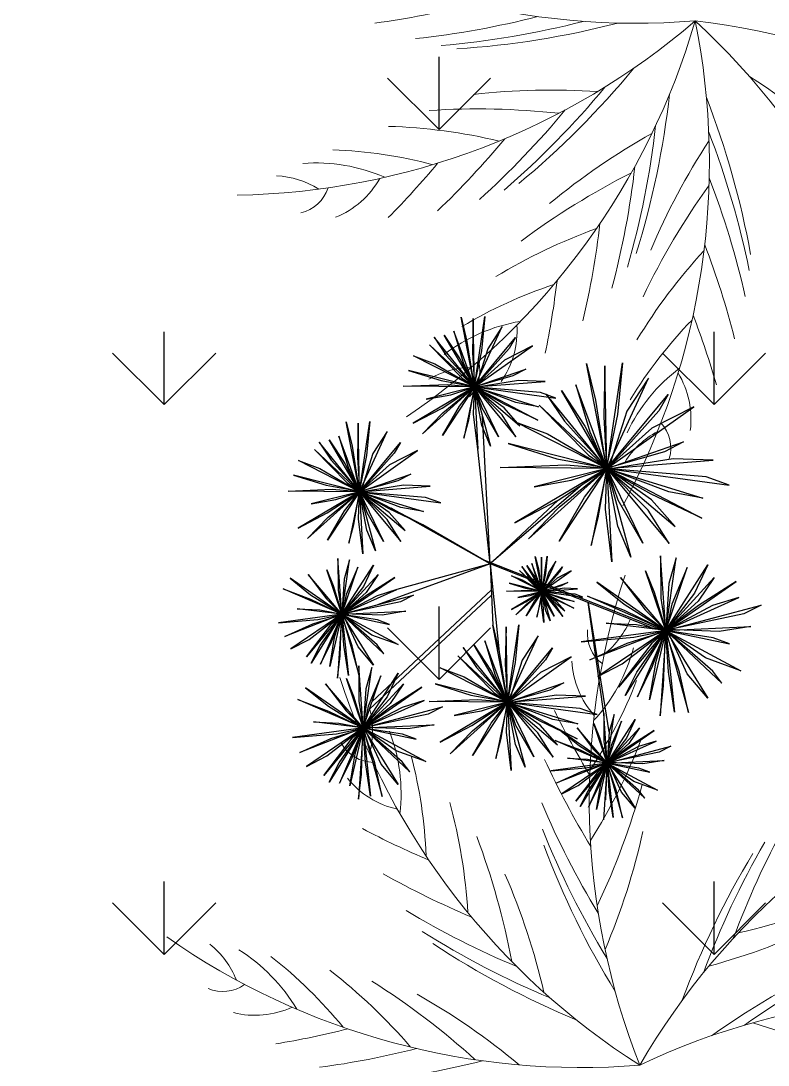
# Model space of a CAD drawing. Header units: inches. Extents: x 1559 to 2285, y -669 to 464.
# Drawn here: x 1968.76 to 1987.97, y 182.64 to 209.5 of the extents above; entities that cross this region are included whole.
import ezdxf

# ---------------------------------------------------------------- set-up
doc = ezdxf.new("R2010")
doc.units = ezdxf.units.IN
doc.header["$MEASUREMENT"] = 0

msp = doc.modelspace()

# ---------------------------------------------------------------- hatches: boundary and pattern name
at = {"true_color": 0x000000}
h = msp.add_hatch(dxfattribs=at)
h.set_pattern_fill('ANGLE', color=18, scale=150)
h.set_pattern_definition([(0, (-1655.024, -1843.915), (0, 41.25), [30, -11.25]), (90, (-1655.024, -1843.915), (-41.25, 3e-15), [30, -11.25])])
h.paths.add_polyline_path([(1933.363, -160.37), (2052.363, -160.37), (2052.363, -154.37), (1968.363, -154.37), (1968.363, -103.378), (1962.363, -103.378), (1962.363, -154.37), (1939.363, -154.37), (1939.363, -103.378), (1968.363, -103.378), (1968.363, -100.378), (1969.238, -100.378, 0.389983), (1933.363, -67.378), (1933.363, 63.63), (1927.363, 63.63), (1927.363, 8.63, -0.385643), (1866.659, 63.63), (1860.363, 63.63), (1860.363, 37.63), (1860.363, -32.37), (1718.363, -32.37), (1718.363, -52.298), (1680.363, -52.298), (1680.363, -85.37), (1678.363, -85.37), (1678.363, -149.37), (1680.363, -149.37), (1680.363, -221.801, -0.372825), (1716.363, -263.37), (1680.363, -263.37), (1680.363, -265.37), (1830.363, -265.37, 0.393426), (1869.363, -307.263), (1869.363, -265.37), (1881.363, -265.37), (1881.363, -307.263, 0.393426), (1920.363, -265.37), (1933.363, -265.37), (2052.363, -265.37), (2052.363, -262.37), (2022.363, -262.37, -0.365977), (2052.363, -226.873), (2052.363, -224.977), (2029.418, -224.977), (2029.418, -181.413), (1933.363, -181.413)])
h.paths.add_polyline_path([(1833.633, -234.037), (1826.669, -234.037), (1826.669, -262.072, -0.414224), (1824.938, -263.804), (1819.744, -263.804, -0.414203), (1818.013, -262.073), (1818.013, -262.073, -0.414214), (1816.282, -263.804), (1789.448, -263.804, -0.414212), (1787.717, -262.073, -0.414215), (1785.986, -263.804), (1759.152, -263.804, -0.414214), (1757.421, -262.073, -0.414214), (1755.69, -263.804), (1728.856, -263.804, -0.414214), (1727.125, -262.073), (1727.125, -262.073, -0.414214), (1725.394, -263.804), (1720.2, -263.804, -0.414214), (1718.469, -262.073), (1718.469, -234.037), (1712.249, -234.037), (1712.249, -216.304), (1683.047, -216.304, -0.414207), (1681.705, -214.962), (1681.705, -210.936, -0.41422), (1683.047, -209.594, -0.414207), (1681.705, -208.252), (1681.705, -186.191, -0.41422), (1683.047, -184.849, -0.414207), (1681.705, -183.506), (1681.705, -161.446, -0.414209), (1683.047, -160.104), (1683.047, -160.104, -0.414207), (1681.705, -158.761), (1681.705, -154.735, -0.41422), (1683.047, -153.393), (1712.249, -153.393), (1712.249, -144.027), (1833.633, -144.027)], flags=16)
h.paths.add_polyline_path([(1899.249, -134.659, -0.41422), (1900.591, -133.317), (1900.591, -133.317, -0.4142), (1899.249, -131.975), (1899.249, -109.914, -0.41422), (1900.591, -108.572), (1901.933, -108.572, -0.414214), (1900.591, -107.23), (1900.591, -103.204, -0.414214), (1901.933, -101.861), (1931.46, -101.861, -0.414207), (1932.802, -103.203), (1932.802, -107.23, -0.41422), (1931.46, -108.572, -0.414207), (1932.802, -109.914), (1932.802, -131.975, -0.41422), (1931.46, -133.317, -0.414207), (1932.802, -134.659), (1932.802, -156.72, -0.414209), (1931.46, -158.062), (1931.46, -158.062, -0.414207), (1932.802, -159.404), (1932.802, -163.43, -0.41422), (1931.46, -164.773), (1901.933, -164.773, -0.414214), (1900.591, -163.43), (1900.591, -159.404, -0.414214), (1901.933, -158.062), (1900.591, -158.062, -0.414218), (1899.249, -156.72)], flags=16)
h.paths.add_polyline_path([(1809.977, -167.683), (1809.977, -210.381), (1735.904, -210.381), (1735.904, -167.683)], flags=0)
h.paths.add_polyline_path([(1801.375, -176.285), (1801.375, -201.779), (1744.506, -201.779), (1744.506, -176.285)], flags=0)
h.paths.add_polyline_path([(1810.147, -125.419), (1805.978, -125.419), (1805.978, -126.253), (1795.557, -126.253), (1795.557, -125.419), (1791.389, -125.419), (1791.389, -122.918), (1795.557, -122.918), (1795.557, -121.251), (1791.389, -121.251), (1791.389, -102.493), (1786.479, -102.493), (1786.479, -121.251), (1782.31, -121.251), (1782.31, -122.918), (1786.479, -122.918), (1786.479, -125.419), (1782.31, -125.419), (1782.31, -126.253), (1771.889, -126.253), (1771.889, -125.419), (1767.629, -125.419), (1767.626, -122.918), (1771.889, -122.918), (1771.889, -121.251), (1767.626, -121.251), (1767.629, -102.493), (1762.373, -102.493), (1762.373, -121.251), (1758.205, -121.251), (1758.205, -122.918), (1762.373, -122.918), (1762.373, -125.419), (1758.205, -125.419), (1758.205, -126.253), (1747.784, -126.253), (1747.784, -125.419), (1743.615, -125.419), (1743.615, -122.918), (1747.784, -122.918), (1747.784, -121.251), (1743.615, -121.251), (1743.615, -102.493), (1740.027, -102.493), (1740.027, -93.114), (1721.269, -93.114), (1721.269, -88.945), (1719.602, -88.945), (1719.602, -93.114), (1717.101, -93.114), (1717.101, -88.945), (1716.267, -88.945), (1716.267, -78.524), (1717.101, -78.524), (1717.101, -74.356), (1719.602, -74.356), (1719.602, -78.524), (1721.269, -78.524), (1721.269, -74.356), (1740.027, -74.356), (1740.027, -64.977), (1743.615, -64.977), (1743.615, -46.219), (1747.784, -46.219), (1747.784, -44.551), (1743.615, -44.551), (1743.615, -42.05), (1747.784, -42.05), (1747.784, -41.217), (1758.205, -41.217), (1758.205, -42.05), (1762.373, -42.05), (1762.373, -44.551), (1758.205, -44.551), (1758.205, -46.219), (1762.373, -46.219), (1762.373, -64.977), (1767.626, -64.977), (1767.629, -46.219), (1771.889, -46.219), (1771.889, -44.551), (1767.626, -44.551), (1767.629, -42.05), (1771.889, -42.05), (1771.889, -41.217), (1782.31, -41.217), (1782.31, -42.05), (1786.479, -42.05), (1786.479, -44.551), (1782.31, -44.551), (1782.31, -46.219), (1786.479, -46.219), (1786.479, -64.977), (1791.389, -64.977), (1791.389, -46.219), (1795.557, -46.219), (1795.557, -44.551), (1791.389, -44.551), (1791.389, -42.05), (1795.557, -42.05), (1795.557, -41.217), (1805.978, -41.217), (1805.978, -42.05), (1810.147, -42.05), (1810.147, -44.551), (1805.978, -44.551), (1805.978, -46.219), (1810.147, -46.219), (1810.147, -64.977), (1815.059, -64.977), (1815.059, -74.356), (1833.817, -74.356), (1833.817, -78.524), (1835.484, -78.524), (1835.484, -74.356), (1837.985, -74.356), (1837.985, -78.524), (1838.819, -78.524), (1838.819, -88.945), (1837.985, -88.945), (1837.985, -93.114), (1835.484, -93.114), (1835.484, -88.945), (1833.817, -88.945), (1833.817, -93.114), (1815.059, -93.114), (1815.059, -102.493), (1810.147, -102.493), (1810.147, -121.251), (1805.978, -121.251), (1805.978, -122.918), (1810.147, -122.918)], flags=16)
h.paths.add_polyline_path([(1793.761, -183.899), (1793.761, -194.165), (1752.121, -194.165), (1752.121, -183.899)], flags=0)
h.paths.add_polyline_path([(1785.986, -220.524), (1759.152, -220.524, 0.414214), (1757.421, -222.255), (1757.421, -253.994, -0.414207), (1759.152, -252.262), (1785.986, -252.262, -0.41422), (1787.717, -253.994), (1787.717, -222.255, 0.414214)], flags=0)
h.paths.add_polyline_path([(1924.638, -250.438), (1944.12, -250.438), (1944.12, -264.099), (1924.638, -264.099)], flags=16)
h.paths.add_polyline_path([(1937.789, -256.722, -1), (1929.669, -256.722, -1)], flags=0)
h.paths.add_polyline_path([(1949.822, -238.007), (1978.915, -238.007), (1978.915, -264.44), (1949.822, -264.44)], flags=16)
h.paths.add_polyline_path([(1980.508, -242.243), (2017.354, -242.243), (2017.354, -264.44), (1980.508, -264.44)], flags=16)
h.paths.add_polyline_path([(1982.508, -244.243), (2015.354, -244.243), (2015.354, -262.44), (1982.508, -262.44)], flags=0)
h.paths.add_polyline_path([(1715.258, -186.191), (1715.258, -208.251, -0.41422), (1713.916, -209.594), (1688.416, -209.594), (1688.416, -184.849), (1713.916, -184.849, -0.414207)], flags=0)
h.paths.add_polyline_path([(2100.363, 63.63), (1997.363, 63.63), (1997.363, 65.63), (1946.363, 65.63), (1946.363, 63.63), (1939.363, 63.63), (1939.363, 60.423), (1960.845, 60.423), (1960.845, -61.839), (1939.363, -61.839), (1939.363, -67.882, -0.342502), (1969.238, -100.378), (1971.363, -100.378), (1971.363, -130.228, 0.356761), (1998.213, -103.37), (2058.363, -103.37), (2059.363, -103.37), (2059.363, -105.37), (2079.353, -105.37), (2099.363, -105.37), (2099.363, -103.37), (2100.363, -103.37), (2100.363, -93.707), (2073.27, -93.704), (2073.273, -66.056), (2064.857, -66.055), (2064.857, -79.93), (1970.779, -79.93), (1970.779, 21.404), (2064.857, 21.404), (2064.857, 8.594), (2073.282, 8.593), (2073.285, 36.241), (2100.363, 36.238)])
h.paths.add_polyline_path([(2093.766, 48.209, -1), (2079.505, 48.209, -1)], flags=16)
h.paths.add_polyline_path([(2100.363, -109.37), (2099.363, -109.37), (2099.363, -107.37), (2099.159, -107.37), (2059.363, -107.37), (2059.363, -109.37), (2058.363, -109.37), (2058.363, -115.37), (2056.363, -115.37), (2056.363, -148.37), (2058.363, -148.37), (2058.363, -226.37, 0.414214), (2022.363, -262.37), (2052.363, -262.37), (2058.363, -262.37), (2058.363, -265.37), (2059.363, -265.37), (2059.363, -267.37), (2099.363, -267.37), (2099.363, -265.37), (2100.363, -265.37)])
h.paths.add_polyline_path([(1872.363, -307.37, -0.414214), (1830.363, -265.37), (1830.363, -271.37), (1825.48, -271.37), (1825.48, -296.181), (1800.298, -296.181), (1800.298, -308.828), (1816.15, -308.828), (1816.15, -413.18), (1702.22, -413.18), (1702.22, -308.828), (1716.608, -308.828), (1716.608, -296.181), (1691.465, -296.181), (1691.465, -271.37), (1680.363, -271.37), (1680.363, -331.37), (1678.363, -331.37), (1678.363, -395.37), (1680.363, -395.37), (1680.363, -481.37), (1686.363, -481.37), (1686.363, -457.117), (1746.166, -457.117), (1746.166, -481.37), (1799.363, -481.37), (1799.363, -490.37), (1756.331, -490.37, 0.401277), (1799.363, -529.354), (1799.363, -567.37), (1801.363, -567.37), (1801.363, -569.37), (1834.363, -569.37), (1834.363, -567.37), (1836.363, -567.37), (1836.363, -481.37), (1836.387, -481.276), (1836.387, -343.639), (1872.363, -343.639)])
h.paths.add_polyline_path([(1779.114, -459.373), (1774.35, -475.802, -0.571429), (1749.881, -468.706), (1754.646, -452.277, -0.8), (1757.267, -453.038, -0.414214), (1758.62, -452.293), (1775.748, -457.26, -0.414221), (1776.493, -458.613, -0.8)], flags=16)
h.paths.add_polyline_path([(1771.947, -474.287, -0.533032), (1752.722, -468.712), (1753.259, -466.859, 0.533032), (1772.484, -472.434)], flags=0)
h.paths.add_polyline_path([(1793.469, -469.209, -1), (1781.673, -469.209, -1)], flags=16)
h.paths.add_polyline_path([(1789.919, -469.209, -1), (1785.223, -469.209, -1)], flags=0)
h.paths.add_polyline_path([(2100.363, -271.37), (2099.363, -271.37), (2099.363, -269.37), (2059.363, -269.37), (2059.363, -271.37), (2061.409, -271.37), (2061.409, -309.822), (1983.961, -309.822), (1983.961, -288.959), (1920.363, -288.959), (1920.363, -271.37), (1920.363, -270.37), (1920.064, -270.37, -0.359366), (1881.363, -307.263, -0.017874), (1878.363, -307.37), (1878.363, -312.774), (1900.909, -312.774), (1900.909, -343.639), (1914.338, -343.639), (1914.338, -481.37), (1914.363, -481.37), (1914.363, -567.37), (1916.363, -567.37), (1916.363, -569.37), (1943.363, -569.37), (1943.363, -567.37), (1945.363, -567.37), (1945.363, -550.37), (1945.363, -529.354, 0.401277), (1988.394, -490.37), (1945.363, -490.37), (1945.363, -481.37), (2100.363, -481.37)])
h.paths.add_polyline_path([(1946.05, -335.658), (2053.938, -335.658), (2053.938, -349.85), (2068.233, -349.85), (2068.233, -319.217), (2098.866, -319.217), (2098.866, -349.85), (2098.866, -441.75), (2098.866, -472.384), (2068.233, -472.384), (2068.233, -441.75), (2053.938, -441.75), (2053.938, -456.826), (1946.05, -456.826)], flags=16)
h.paths.add_polyline_path([(1949.05, -338.658), (2050.938, -338.658), (2050.938, -351.076), (2097.641, -351.076), (2097.641, -440.525), (2050.938, -440.525), (2050.938, -453.826), (1949.05, -453.826)], flags=0)
h.paths.add_polyline_path([(1977.559, -361.917), (2063.292, -361.917), (2063.292, -368.35), (1998.356, -368.35), (1998.356, -437.414, 0.08671), (2005.949, -440.43, -0.223855), (1977.87, -424.586), (1987.295, -420.601, 0.127777), (1991.923, -431.602), (1991.923, -368.35), (1977.559, -368.35)], flags=0)
h.paths.add_polyline_path([(1996.212, -364.061), (1996.212, -366.205), (1994.067, -366.205), (1994.067, -364.061)], flags=0)
edge = h.paths.add_edge_path(flags=0)
edge.add_ellipse((2084.225, -335.682), major_axis=(-8.275, 0), ratio=0.975448, start_angle=270, end_angle=360, ccw=False)
edge.add_ellipse((2084.225, -335.682), major_axis=(-8.275, 0), ratio=0.975448, start_angle=180, end_angle=270, ccw=False)
edge.add_ellipse((2084.225, -335.682), major_axis=(-8.275, 0), ratio=0.975448, start_angle=90, end_angle=180, ccw=False)
edge.add_ellipse((2084.225, -335.682), major_axis=(-8.275, 0), ratio=0.975448, start_angle=0, end_angle=90, ccw=False)
h.paths.add_polyline_path([(2074.02, -292.258, -1), (2094.122, -292.258, -1)], flags=16)
h.paths.add_polyline_path([(2082.458, -361.703), (2091.142, -361.703, -0.414214), (2096.044, -366.605), (2096.044, -386.043, -0.414214), (2091.142, -390.944), (2082.458, -390.944, -0.414214), (2077.557, -386.043), (2077.557, -366.605, -0.414214)], flags=0)
h.paths.add_polyline_path([(2076.02, -292.258, -1), (2092.122, -292.258, -1)], flags=0)
h.paths.add_polyline_path([(2082.458, -362.929), (2091.142, -362.929, -0.414214), (2094.818, -366.605), (2094.818, -386.043, -0.414211), (2091.142, -389.719), (2082.458, -389.719, -0.414214), (2078.782, -386.043), (2078.782, -366.605, -0.414216)], flags=0)
h.paths.add_polyline_path([(2082.458, -406.532), (2091.142, -406.532, -0.414214), (2096.044, -411.433), (2096.044, -430.871, -0.414214), (2091.142, -435.772), (2082.458, -435.772, -0.414214), (2077.557, -430.871), (2077.557, -411.433, -0.414214)], flags=0)
h.paths.add_polyline_path([(2082.458, -407.757), (2091.142, -407.757, -0.414216), (2094.818, -411.433), (2094.818, -430.871, -0.414214), (2091.142, -434.547), (2082.458, -434.547, -0.414211), (2078.782, -430.871), (2078.782, -411.433, -0.414214)], flags=0)
edge = h.paths.add_edge_path(flags=0)
edge.add_ellipse((2084.225, -455.918), major_axis=(8.275, 0), ratio=0.975448, start_angle=90, end_angle=180, ccw=False)
edge.add_ellipse((2084.225, -455.918), major_axis=(8.275, 0), ratio=0.975448, start_angle=0, end_angle=90, ccw=False)
edge.add_ellipse((2084.225, -455.918), major_axis=(8.275, 0), ratio=0.975448, start_angle=270, end_angle=360, ccw=False)
edge.add_ellipse((2084.225, -455.918), major_axis=(8.275, 0), ratio=0.975448, start_angle=180, end_angle=270, ccw=False)
h.paths.add_polyline_path([(2058.363, 249.63), (2052.363, 249.63), (2052.363, 210.624, -0.393468), (2010.47, 249.63), (2004.363, 249.63), (2004.363, 111.63), (1998.363, 111.63, -0.414214), (2040.363, 69.63), (2040.363, 93.63), (2058.363, 93.63)])
at = {"true_color": 0x136734}
h = msp.add_hatch(dxfattribs=at)
h.set_pattern_fill('GRASS', color=116, scale=10)
h.set_pattern_definition([(90, (-1655.024, -1843.915), (-7.071068, 7.071068), [1.875, -12.267136]), (45, (-1655.024, -1843.915), (-7.071068, 7.071068), [1.875, -8.125]), (135, (-1655.024, -1843.915), (-7.071068, -7.071068), [1.875, -8.125])])
h.paths.add_polyline_path([(1868.363, 249.63), (1746.363, 249.63), (1746.363, 243.63), (1746.363, 240.63), (1746.363, 201.63), (1746.363, 195.63), (1755.451, 195.63), (1755.451, 193.63), (1819.451, 193.63), (1819.451, 195.63), (1860.363, 195.63), (1860.363, 186.63), (1868.363, 186.63)])
h.paths.add_polyline_path([(1868.363, 147.63), (1860.363, 147.63), (1860.363, 85.63), (1868.363, 85.63)])
h.paths.add_polyline_path([(1998.363, 249.63), (1992.363, 249.63), (1933.363, 249.63), (1933.363, 85.63), (1933.363, 69.63), (1946.363, 69.63), (1946.363, 67.63), (1997.363, 67.63), (1997.363, 69.63), (1998.363, 69.63), (1998.363, 111.63)])

# ---------------------------------------------------------------- linework, layer by layer
at = {"color": 14, "true_color": 0xa30000}
for p, q in [((1980.075, 201.882), (1980.229, 201.253)), ((1980.419, 200.083), (1980.075, 201.882)), ((1980.389, 201.843), (1980.368, 200.969)), ((1980.419, 200.083), (1980.389, 201.843)), ((1980.419, 200.083), (1980.689, 201.892)), ((1980.689, 201.892), (1980.604, 201.011)), ((1979.642, 201.418), (1980.042, 200.81)), ((1980.419, 200.083), (1979.642, 201.418)), ((1979.892, 201.516), (1980.132, 200.713)), ((1980.419, 200.083), (1979.892, 201.516)), ((1980.419, 200.083), (1981.134, 201.634)), ((1981.134, 201.634), (1980.763, 201.066)), ((1979.262, 201.168), (1980.104, 200.311)), ((1980.419, 200.083), (1979.262, 201.168)), ((1979.382, 201.36), (1979.695, 200.893)), ((1980.419, 200.083), (1979.382, 201.36)), ((1980.229, 201.253), (1980.412, 200.089)), ((1980.419, 200.083), (1981.475, 201.353)), ((1981.475, 201.353), (1981.311, 201.073)), ((1978.851, 200.885), (1979.404, 200.679)), ((1980.419, 200.083), (1978.851, 200.885)), ((1979.695, 200.893), (1980.414, 200.097)), ((1980.368, 200.969), (1980.418, 200.119)), ((1980.604, 201.011), (1980.409, 200.077)), ((1980.419, 200.083), (1981.91, 201.142)), ((1980.763, 201.066), (1980.444, 200.058)), ((1981.311, 201.073), (1980.445, 200.101)), ((1981.91, 201.142), (1981.193, 200.776)), ((1979.404, 200.679), (1980.419, 200.083)), ((1980.042, 200.81), (1980.401, 200.104)), ((1980.132, 200.713), (1980.411, 200.083)), ((1981.193, 200.776), (1980.428, 200.086)), ((1983.305, 200.685), (1983.537, 199.742)), ((1983.821, 197.986), (1983.305, 200.685)), ((1983.776, 200.627), (1983.745, 199.316)), ((1983.821, 197.986), (1983.776, 200.627)), ((1983.821, 197.986), (1984.227, 200.7)), ((1984.227, 200.7), (1984.099, 199.379)), ((1978.728, 200.51), (1979.563, 200.249)), ((1980.419, 200.083), (1978.728, 200.51)), ((1980.419, 200.083), (1981.738, 200.538)), ((1981.408, 200.367), (1980.428, 200.086)), ((1981.738, 200.538), (1981.408, 200.367)), ((1978.59, 200.1), (1979.723, 200.145)), ((1980.419, 200.083), (1978.59, 200.1)), ((1980.419, 200.083), (1978.845, 199.151)), ((1980.419, 200.083), (1979.081, 198.877)), ((1980.419, 200.083), (1979.175, 199.769)), ((1979.563, 200.249), (1980.409, 200.097)), ((1979.587, 199.54), (1980.419, 200.083)), ((1980.419, 200.083), (1979.601, 198.837)), ((1979.604, 199.417), (1980.419, 200.083)), ((1979.723, 200.145), (1980.408, 200.089)), ((1979.811, 199.881), (1980.429, 200.083)), ((1980.04, 199.591), (1980.419, 200.083)), ((1980.104, 200.311), (1980.405, 200.106)), ((1980.419, 200.083), (1980.151, 198.764)), ((1980.275, 199.239), (1980.419, 200.083)), ((1980.398, 199.384), (1980.419, 200.083)), ((1980.419, 200.083), (1982.242, 200.225)), ((1981.483, 199.68), (1980.419, 200.083)), ((1981.131, 199.367), (1980.419, 200.083)), ((1980.61, 199.094), (1980.419, 200.083)), ((1980.419, 200.083), (1981.488, 198.799)), ((1980.419, 200.083), (1982.065, 199.575)), ((1980.419, 200.083), (1980.834, 198.564)), ((1980.419, 200.083), (1982.05, 199.23)), ((1980.419, 200.083), (1981.592, 199.086)), ((1980.419, 200.083), (1980.507, 198.485)), ((1980.419, 200.083), (1981.039, 198.805)), ((1980.419, 200.083), (1982.516, 199.797)), ((1980.616, 199.54), (1980.428, 200.086)), ((1981.187, 199.546), (1980.43, 200.079)), ((1981.556, 200.25), (1980.443, 200.07)), ((1982.122, 199.937), (1980.475, 200.075)), ((1982.242, 200.225), (1981.556, 200.25)), ((1983.031, 200.137), (1983.391, 198.932)), ((1983.821, 197.986), (1983.031, 200.137)), ((1983.821, 197.986), (1984.895, 200.313)), ((1984.895, 200.313), (1984.338, 199.462)), ((1979.175, 199.769), (1979.811, 199.881)), ((1981.181, 199.641), (1980.436, 200.062)), ((1982.516, 199.797), (1982.122, 199.937)), ((1982.266, 199.902), (1982.736, 199.202)), ((1983.821, 197.986), (1982.266, 199.902)), ((1982.656, 199.989), (1983.256, 199.077)), ((1983.821, 197.986), (1982.656, 199.989)), ((1983.821, 197.986), (1985.405, 199.892)), ((1985.405, 199.892), (1985.16, 199.472)), ((1978.845, 199.151), (1979.587, 199.54)), ((1979.601, 198.837), (1980.04, 199.591)), ((1981.039, 198.805), (1980.616, 199.54)), ((1982.05, 199.23), (1981.181, 199.641)), ((1981.592, 199.086), (1981.187, 199.546)), ((1982.065, 199.575), (1981.483, 199.68)), ((1982.087, 199.614), (1983.35, 198.329)), ((1983.821, 197.986), (1982.087, 199.614)), ((1983.537, 199.742), (1983.811, 197.996)), ((1983.821, 197.986), (1986.058, 199.574)), ((1986.058, 199.574), (1984.983, 199.025)), ((1979.081, 198.877), (1979.604, 199.417)), ((1980.507, 198.485), (1980.398, 199.384)), ((1980.821, 195.533), (1980.626, 199.323)), ((1981.488, 198.799), (1981.131, 199.367)), ((1983.745, 199.316), (1983.82, 198.04)), ((1984.099, 199.379), (1983.807, 197.978)), ((1984.338, 199.462), (1983.859, 197.949)), ((1985.16, 199.472), (1983.861, 198.014)), ((1977.118, 199.188), (1977.272, 198.559)), ((1977.462, 197.388), (1977.118, 199.188)), ((1977.432, 199.149), (1977.411, 198.275)), ((1977.462, 197.388), (1977.432, 199.149)), ((1977.462, 197.388), (1977.732, 199.197)), ((1977.732, 199.197), (1977.647, 198.317)), ((1980.151, 198.764), (1980.275, 199.239)), ((1980.834, 198.564), (1980.61, 199.094)), ((1981.469, 199.19), (1982.299, 198.88)), ((1983.821, 197.986), (1981.469, 199.19)), ((1982.736, 199.202), (1983.813, 198.007)), ((1983.256, 199.077), (1983.795, 198.019)), ((1984.983, 199.025), (1983.835, 197.991)), ((1976.935, 198.822), (1977.175, 198.019)), ((1977.462, 197.388), (1976.935, 198.822)), ((1977.462, 197.388), (1978.177, 198.94)), ((1978.177, 198.94), (1977.806, 198.372)), ((1982.299, 198.88), (1983.821, 197.986)), ((1983.391, 198.932), (1983.809, 197.986)), ((1976.305, 198.473), (1977.147, 197.617)), ((1977.462, 197.388), (1976.305, 198.473)), ((1976.425, 198.665), (1976.738, 198.199)), ((1977.462, 197.388), (1976.425, 198.665)), ((1976.685, 198.723), (1977.085, 198.116)), ((1977.462, 197.388), (1976.685, 198.723)), ((1977.272, 198.559), (1977.455, 197.395)), ((1977.462, 197.388), (1978.518, 198.659)), ((1978.518, 198.659), (1978.354, 198.379)), ((1980.821, 195.533), (1980.507, 198.485)), ((1981.284, 198.628), (1982.538, 198.236)), ((1983.821, 197.986), (1981.284, 198.628)), ((1983.821, 197.986), (1985.8, 198.669)), ((1985.8, 198.669), (1985.305, 198.412)), ((1976.738, 198.199), (1977.456, 197.403)), ((1977.411, 198.275), (1977.461, 197.425)), ((1977.647, 198.317), (1977.452, 197.383)), ((1977.462, 197.388), (1978.953, 198.447)), ((1977.806, 198.372), (1977.487, 197.363)), ((1978.354, 198.379), (1977.488, 197.407)), ((1978.953, 198.447), (1978.236, 198.081)), ((1982.538, 198.236), (1983.807, 198.007)), ((1983.35, 198.329), (1983.801, 198.022)), ((1983.821, 197.986), (1986.557, 198.199)), ((1985.305, 198.412), (1983.835, 197.991)), ((1985.527, 198.237), (1983.858, 197.967)), ((1986.557, 198.199), (1985.527, 198.237)), ((1975.894, 198.191), (1976.447, 197.984)), ((1977.462, 197.388), (1975.894, 198.191)), ((1976.447, 197.984), (1977.462, 197.388)), ((1977.085, 198.116), (1977.444, 197.41)), ((1977.175, 198.019), (1977.454, 197.389)), ((1978.236, 198.081), (1977.471, 197.392)), ((1981.078, 198.013), (1982.777, 198.08)), ((1983.821, 197.986), (1981.078, 198.013)), ((1983.821, 197.986), (1981.461, 196.588)), ((1983.821, 197.986), (1981.814, 196.178)), ((1983.821, 197.986), (1981.955, 197.516)), ((1982.574, 197.173), (1983.821, 197.986)), ((1983.821, 197.986), (1982.595, 196.118)), ((1982.599, 196.988), (1983.821, 197.986)), ((1982.777, 198.08), (1983.805, 197.996)), ((1982.909, 197.684), (1983.836, 197.987)), ((1983.253, 197.248), (1983.821, 197.986)), ((1983.821, 197.986), (1983.419, 196.009)), ((1983.606, 196.72), (1983.821, 197.986)), ((1983.79, 196.938), (1983.821, 197.986)), ((1985.418, 197.382), (1983.821, 197.986)), ((1984.889, 196.913), (1983.821, 197.986)), ((1984.109, 196.502), (1983.821, 197.986)), ((1983.821, 197.986), (1985.424, 196.061)), ((1983.821, 197.986), (1986.291, 197.224)), ((1983.821, 197.986), (1984.443, 195.708)), ((1983.821, 197.986), (1986.268, 196.707)), ((1983.821, 197.986), (1985.581, 196.492)), ((1983.821, 197.986), (1983.953, 195.59)), ((1983.821, 197.986), (1984.751, 196.069)), ((1983.821, 197.986), (1986.968, 197.557)), ((1984.117, 197.173), (1983.835, 197.991)), ((1984.973, 197.181), (1983.838, 197.981)), ((1984.965, 197.324), (1983.847, 197.955)), ((1986.377, 197.768), (1983.906, 197.975)), ((1975.771, 197.816), (1976.606, 197.555)), ((1977.462, 197.388), (1975.771, 197.816)), ((1977.462, 197.388), (1978.781, 197.844)), ((1978.451, 197.673), (1977.471, 197.392)), ((1978.781, 197.844), (1978.451, 197.673)), ((1981.955, 197.516), (1982.909, 197.684)), ((1986.968, 197.557), (1986.377, 197.768)), ((1975.633, 197.406), (1976.766, 197.451)), ((1977.462, 197.388), (1975.633, 197.406)), ((1977.462, 197.388), (1975.888, 196.456)), ((1977.462, 197.388), (1976.124, 196.183)), ((1977.462, 197.388), (1976.218, 197.075)), ((1976.606, 197.555), (1977.452, 197.402)), ((1976.63, 196.846), (1977.462, 197.388)), ((1977.462, 197.388), (1976.644, 196.143)), ((1976.647, 196.723), (1977.462, 197.388)), ((1976.766, 197.451), (1977.451, 197.395)), ((1976.854, 197.187), (1977.472, 197.389)), ((1977.083, 196.896), (1977.462, 197.388)), ((1977.147, 197.617), (1977.448, 197.412)), ((1977.462, 197.388), (1977.193, 196.07)), ((1977.318, 196.544), (1977.462, 197.388)), ((1977.441, 196.69), (1977.462, 197.388)), ((1977.462, 197.388), (1979.285, 197.531)), ((1978.526, 196.986), (1977.462, 197.388)), ((1978.174, 196.673), (1977.462, 197.388)), ((1977.653, 196.399), (1977.462, 197.388)), ((1977.462, 197.388), (1978.531, 196.105)), ((1977.462, 197.388), (1979.108, 196.881)), ((1977.462, 197.388), (1977.876, 195.87)), ((1977.462, 197.388), (1979.093, 196.536)), ((1977.462, 197.388), (1978.635, 196.392)), ((1977.462, 197.388), (1977.549, 195.791)), ((1977.462, 197.388), (1978.082, 196.11)), ((1977.462, 197.388), (1979.559, 197.102)), ((1977.659, 196.846), (1977.471, 197.392)), ((1978.599, 197.556), (1977.486, 197.376)), ((1979.285, 197.531), (1978.599, 197.556)), ((1983.197, 197.579), (1980.848, 195.559)), ((1976.218, 197.075), (1976.854, 197.187)), ((1978.229, 196.852), (1977.473, 197.385)), ((1978.224, 196.947), (1977.479, 197.368)), ((1979.165, 197.243), (1977.518, 197.381)), ((1979.559, 197.102), (1979.165, 197.243)), ((1982.574, 197.173), (1980.821, 195.533)), ((1981.461, 196.588), (1982.574, 197.173)), ((1982.595, 196.118), (1983.253, 197.248)), ((1984.751, 196.069), (1984.117, 197.173)), ((1986.268, 196.707), (1984.965, 197.324)), ((1985.581, 196.492), (1984.973, 197.181)), ((1986.291, 197.224), (1985.418, 197.382)), ((1976.644, 196.143), (1977.083, 196.896)), ((1979.093, 196.536), (1978.224, 196.947)), ((1978.635, 196.392), (1978.229, 196.852)), ((1980.821, 195.533), (1978.277, 196.962)), ((1979.108, 196.881), (1978.526, 196.986)), ((1981.814, 196.178), (1982.599, 196.988)), ((1983.953, 195.59), (1983.79, 196.938)), ((1985.424, 196.061), (1984.889, 196.913)), ((1975.888, 196.456), (1976.63, 196.846)), ((1976.124, 196.183), (1976.647, 196.723)), ((1977.549, 195.791), (1977.441, 196.69)), ((1978.082, 196.11), (1977.659, 196.846)), ((1978.531, 196.105), (1978.174, 196.673)), ((1983.419, 196.009), (1983.606, 196.72)), ((1977.193, 196.07), (1977.318, 196.544)), ((1977.876, 195.87), (1977.653, 196.399)), ((1980.821, 195.533), (1979.093, 196.536)), ((1984.443, 195.708), (1984.109, 196.502)), ((1976.91, 195.673), (1976.913, 194.858)), ((1977.01, 194.236), (1976.91, 195.673)), ((1977.01, 194.236), (1977.211, 195.639)), ((1977.211, 195.639), (1977.071, 195.141)), ((1980.821, 195.533), (1977.931, 194.481)), ((1980.821, 195.533), (1978.424, 194.873)), ((1985.301, 193.808), (1980.605, 195.655)), ((1980.821, 195.533), (1981.06, 193.263)), ((1980.821, 195.533), (1980.89, 193.954)), ((1984.967, 193.898), (1980.821, 195.533)), ((1981.895, 195.541), (1982.015, 195.139)), ((1982.158, 194.824), (1981.895, 195.541)), ((1981.986, 195.724), (1982.064, 195.409)), ((1982.158, 194.824), (1981.986, 195.724)), ((1982.143, 195.704), (1982.133, 195.267)), ((1982.158, 194.824), (1982.143, 195.704)), ((1982.158, 194.824), (1982.294, 195.728)), ((1982.158, 194.824), (1982.516, 195.6)), ((1982.294, 195.728), (1982.251, 195.288)), ((1982.516, 195.6), (1982.331, 195.316)), ((1985.206, 195.738), (1985.21, 194.652)), ((1985.338, 193.823), (1985.206, 195.738)), ((1985.338, 193.823), (1985.607, 195.693)), ((1985.338, 193.823), (1986.42, 195.51)), ((1985.607, 195.693), (1985.42, 195.029)), ((1986.42, 195.51), (1986.08, 194.78)), ((1976.141, 195.258), (1976.617, 194.634)), ((1977.01, 194.236), (1976.141, 195.258)), ((1976.624, 195.384), (1976.787, 194.974)), ((1977.01, 194.236), (1976.624, 195.384)), ((1977.01, 194.236), (1977.821, 195.502)), ((1977.01, 194.236), (1977.421, 195.447)), ((1977.01, 194.236), (1977.947, 195.257)), ((1977.421, 195.447), (1977.126, 194.743)), ((1977.821, 195.502), (1977.566, 194.955)), ((1977.947, 195.257), (1977.636, 194.801)), ((1981.58, 195.366), (1982.001, 194.938)), ((1982.158, 194.824), (1981.58, 195.366)), ((1981.64, 195.462), (1981.797, 195.229)), ((1982.158, 194.824), (1981.64, 195.462)), ((1981.77, 195.491), (1981.97, 195.188)), ((1982.158, 194.824), (1981.77, 195.491)), ((1982.064, 195.409), (1982.155, 194.827)), ((1982.133, 195.267), (1982.158, 194.842)), ((1982.251, 195.288), (1982.154, 194.821)), ((1982.158, 194.824), (1982.686, 195.459)), ((1982.158, 194.824), (1982.904, 195.353)), ((1982.604, 195.319), (1982.171, 194.833)), ((1982.331, 195.316), (1982.171, 194.811)), ((1982.904, 195.353), (1982.546, 195.17)), ((1982.686, 195.459), (1982.604, 195.319)), ((1984.823, 195.353), (1985.042, 194.806)), ((1985.338, 193.823), (1984.823, 195.353)), ((1985.338, 193.823), (1985.887, 195.437)), ((1985.887, 195.437), (1985.493, 194.498)), ((1975.681, 195.164), (1976.208, 194.74)), ((1977.01, 194.236), (1975.681, 195.164)), ((1976.787, 194.974), (1977.01, 194.236)), ((1977.01, 194.236), (1978.372, 195.18)), ((1977.071, 195.141), (1977.01, 194.236)), ((1978.372, 195.18), (1977.641, 194.716)), ((1981.313, 195.038), (1981.731, 194.907)), ((1982.158, 194.824), (1981.313, 195.038)), ((1981.374, 195.225), (1981.651, 195.122)), ((1982.158, 194.824), (1981.374, 195.225)), ((1981.651, 195.122), (1982.158, 194.824)), ((1981.797, 195.229), (1982.156, 194.831)), ((1981.97, 195.188), (1982.149, 194.835)), ((1982.015, 195.139), (1982.154, 194.824)), ((1982.158, 194.824), (1982.818, 195.052)), ((1982.546, 195.17), (1982.163, 194.826)), ((1982.818, 195.052), (1982.653, 194.966)), ((1983.566, 195.059), (1984.269, 194.494)), ((1985.338, 193.823), (1983.566, 195.059)), ((1984.18, 195.185), (1984.814, 194.352)), ((1985.338, 193.823), (1984.18, 195.185)), ((1985.338, 193.823), (1986.588, 195.183)), ((1985.338, 193.823), (1987.154, 195.08)), ((1985.42, 195.029), (1985.338, 193.823)), ((1986.588, 195.183), (1986.173, 194.576)), ((1987.154, 195.08), (1986.18, 194.462)), ((1975.501, 194.894), (1976.207, 194.628)), ((1977.01, 194.236), (1975.501, 194.894)), ((1976.208, 194.74), (1977.01, 194.236)), ((1976.913, 194.858), (1977.01, 194.236)), ((1977.566, 194.955), (1977.01, 194.236)), ((1977.01, 194.236), (1978.424, 194.873)), ((1977.01, 194.236), (1978.851, 194.725)), ((1977.915, 194.715), (1977.01, 194.236)), ((1977.126, 194.743), (1977.018, 194.235)), ((1977.636, 194.801), (1977.02, 194.241)), ((1977.641, 194.716), (1977.023, 194.257)), ((1980.859, 194.727), (1977.723, 191.798)), ((1980.859, 194.862), (1977.786, 191.986)), ((1978.424, 194.873), (1977.915, 194.715)), ((1978.851, 194.725), (1978.515, 194.556)), ((1981.244, 194.833), (1981.81, 194.855)), ((1982.158, 194.824), (1981.244, 194.833)), ((1982.158, 194.824), (1981.371, 194.358)), ((1982.158, 194.824), (1981.489, 194.221)), ((1982.158, 194.824), (1981.536, 194.667)), ((1981.536, 194.667), (1981.854, 194.723)), ((1981.731, 194.907), (1982.154, 194.831)), ((1981.742, 194.553), (1982.158, 194.824)), ((1982.158, 194.824), (1981.75, 194.201)), ((1981.751, 194.491), (1982.158, 194.824)), ((1981.81, 194.855), (1982.153, 194.827)), ((1981.854, 194.723), (1982.163, 194.824)), ((1981.969, 194.578), (1982.158, 194.824)), ((1982.001, 194.938), (1982.151, 194.836)), ((1982.158, 194.824), (1982.024, 194.165)), ((1982.086, 194.402), (1982.158, 194.824)), ((1982.148, 194.475), (1982.158, 194.824)), ((1982.158, 194.824), (1983.07, 194.895)), ((1982.69, 194.623), (1982.158, 194.824)), ((1982.514, 194.466), (1982.158, 194.824)), ((1982.254, 194.329), (1982.158, 194.824)), ((1982.158, 194.824), (1982.693, 194.182)), ((1982.158, 194.824), (1982.982, 194.57)), ((1982.158, 194.824), (1982.366, 194.065)), ((1982.158, 194.824), (1982.974, 194.398)), ((1982.158, 194.824), (1982.745, 194.326)), ((1982.158, 194.824), (1982.202, 194.025)), ((1982.158, 194.824), (1982.468, 194.185)), ((1982.158, 194.824), (1983.207, 194.681)), ((1982.653, 194.966), (1982.163, 194.826)), ((1982.257, 194.553), (1982.163, 194.826)), ((1982.542, 194.556), (1982.164, 194.822)), ((1982.539, 194.603), (1982.167, 194.814)), ((1982.727, 194.908), (1982.171, 194.818)), ((1983.01, 194.751), (1982.187, 194.82)), ((1983.07, 194.895), (1982.727, 194.908)), ((1983.207, 194.681), (1983.01, 194.751)), ((1985.042, 194.806), (1985.338, 193.823)), ((1986.08, 194.78), (1985.338, 193.823)), ((1976.207, 194.628), (1977.01, 194.236)), ((1976.617, 194.634), (1977.01, 194.236)), ((1978.515, 194.556), (1977.059, 194.25)), ((1981.371, 194.358), (1981.742, 194.553)), ((1981.489, 194.221), (1981.751, 194.491)), ((1981.75, 194.201), (1981.969, 194.578)), ((1982.202, 194.025), (1982.148, 194.475)), ((1982.468, 194.185), (1982.257, 194.553)), ((1982.693, 194.182), (1982.514, 194.466)), ((1982.974, 194.398), (1982.539, 194.603)), ((1982.745, 194.326), (1982.542, 194.556)), ((1982.982, 194.57), (1982.69, 194.623)), ((1983.326, 194.699), (1984.267, 194.345)), ((1985.338, 193.823), (1983.326, 194.699)), ((1983.746, 191.686), (1983.348, 194.536)), ((1983.889, 191.213), (1983.352, 194.535)), ((1984.269, 194.494), (1985.338, 193.823)), ((1985.21, 194.652), (1985.338, 193.823)), ((1985.338, 193.823), (1987.223, 194.672)), ((1985.338, 193.823), (1987.793, 194.475)), ((1986.546, 194.46), (1985.338, 193.823)), ((1985.493, 194.498), (1985.349, 193.82)), ((1986.173, 194.576), (1985.351, 193.829)), ((1986.18, 194.462), (1985.356, 193.85)), ((1987.223, 194.672), (1986.546, 194.46)), ((1987.793, 194.475), (1987.345, 194.249)), ((1977.01, 194.236), (1975.378, 194.017)), ((1977.01, 194.236), (1975.547, 193.666)), ((1977.01, 194.236), (1975.699, 193.345)), ((1975.864, 194.378), (1976.444, 194.349)), ((1977.01, 194.236), (1975.864, 194.378)), ((1977.01, 194.236), (1976.098, 193.139)), ((1976.17, 193.591), (1977.01, 194.236)), ((1977.01, 194.236), (1976.226, 192.981)), ((1976.264, 193.993), (1977.003, 194.223)), ((1976.395, 194.103), (1977.001, 194.23)), ((1976.444, 194.349), (1977.019, 194.237)), ((1976.454, 193.432), (1977.007, 194.223)), ((1977.01, 194.236), (1976.465, 192.958)), ((1977.01, 194.236), (1976.699, 192.897)), ((1976.754, 193.545), (1976.996, 194.215)), ((1976.755, 193.997), (1977, 194.214)), ((1976.824, 193.641), (1977.003, 194.236)), ((1977.01, 194.236), (1976.903, 192.591)), ((1976.971, 193.17), (1977.004, 194.23)), ((1977.278, 193.428), (1977.001, 194.24)), ((1977.01, 194.236), (1978.654, 194.313)), ((1977.01, 194.236), (1977.179, 192.661)), ((1977.01, 194.236), (1978.46, 193.457)), ((1977.01, 194.236), (1977.822, 192.931)), ((1977.01, 194.236), (1977.453, 192.651)), ((1977.01, 194.236), (1978.094, 193.219)), ((1977.01, 194.236), (1978.239, 193.977)), ((1977.063, 193.439), (1977.013, 194.204)), ((1977.779, 193.704), (1977.018, 194.235)), ((1977.925, 194.093), (1977.018, 194.235)), ((1977.427, 193.396), (1977.029, 194.262)), ((1978.044, 194.214), (1977.03, 194.251)), ((1977.917, 193.451), (1977.035, 194.223)), ((1978.654, 194.313), (1978.044, 194.214)), ((1982.024, 194.165), (1982.086, 194.402)), ((1982.366, 194.065), (1982.254, 194.329)), ((1984.267, 194.345), (1985.338, 193.823)), ((1984.814, 194.352), (1985.338, 193.823)), ((1987.345, 194.249), (1985.404, 193.84)), ((1975.378, 194.017), (1976.395, 194.103)), ((1975.547, 193.666), (1976.264, 193.993)), ((1976.098, 193.139), (1976.755, 193.997)), ((1978.239, 193.977), (1977.925, 194.093)), ((1980.89, 193.954), (1981.06, 193.263)), ((1981.268, 191.975), (1980.89, 193.954)), ((1981.235, 193.911), (1981.212, 192.95)), ((1981.268, 191.975), (1981.235, 193.911)), ((1981.268, 191.975), (1981.566, 193.965)), ((1981.566, 193.965), (1981.472, 192.996)), ((1983.81, 194.012), (1984.584, 193.972)), ((1985.338, 193.823), (1983.81, 194.012)), ((1984.584, 193.972), (1985.35, 193.823)), ((1985.338, 193.823), (1987.531, 193.924)), ((1987.531, 193.924), (1986.717, 193.793)), ((1976.699, 192.897), (1976.824, 193.641)), ((1978.46, 193.457), (1977.779, 193.704)), ((1981.268, 191.975), (1982.055, 193.681)), ((1982.055, 193.681), (1981.647, 193.057)), ((1985.338, 193.823), (1983.163, 193.53)), ((1983.163, 193.53), (1984.519, 193.645)), ((1985.338, 193.823), (1983.388, 193.062)), ((1985.338, 193.823), (1983.59, 192.634)), ((1985.338, 193.823), (1984.122, 192.359)), ((1984.218, 192.962), (1985.338, 193.823)), ((1985.338, 193.823), (1984.293, 192.148)), ((1984.344, 193.498), (1985.329, 193.805)), ((1984.519, 193.645), (1985.326, 193.813)), ((1984.597, 192.75), (1985.334, 193.805)), ((1985.338, 193.823), (1984.611, 192.118)), ((1985.338, 193.823), (1984.923, 192.037)), ((1984.997, 192.9), (1985.32, 193.794)), ((1984.998, 193.504), (1985.325, 193.793)), ((1985.09, 193.029), (1985.328, 193.821)), ((1985.338, 193.823), (1985.196, 191.629)), ((1985.286, 192.4), (1985.331, 193.814)), ((1985.696, 192.745), (1985.326, 193.828)), ((1985.338, 193.823), (1985.564, 191.722)), ((1985.338, 193.823), (1987.271, 192.783)), ((1985.338, 193.823), (1986.421, 192.082)), ((1985.338, 193.823), (1985.929, 191.709)), ((1985.338, 193.823), (1986.784, 192.467)), ((1985.338, 193.823), (1986.977, 193.476)), ((1985.409, 192.759), (1985.343, 193.78)), ((1986.363, 193.113), (1985.349, 193.82)), ((1986.558, 193.631), (1985.349, 193.82)), ((1985.894, 192.702), (1985.364, 193.856)), ((1986.717, 193.793), (1985.365, 193.842)), ((1986.548, 192.775), (1985.372, 193.804)), ((1986.977, 193.476), (1986.558, 193.631)), ((1975.699, 193.345), (1976.17, 193.591)), ((1976.226, 192.981), (1976.454, 193.432)), ((1976.465, 192.958), (1976.754, 193.545)), ((1977.179, 192.661), (1977.063, 193.439)), ((1977.453, 192.651), (1977.278, 193.428)), ((1977.822, 192.931), (1977.427, 193.396)), ((1978.094, 193.219), (1977.917, 193.451)), ((1980.127, 193.38), (1980.472, 192.867)), ((1981.268, 191.975), (1980.127, 193.38)), ((1980.414, 193.443), (1980.854, 192.775)), ((1981.268, 191.975), (1980.414, 193.443)), ((1980.688, 193.552), (1980.953, 192.669)), ((1981.268, 191.975), (1980.688, 193.552)), ((1981.268, 191.975), (1982.43, 193.372)), ((1982.43, 193.372), (1982.25, 193.065)), ((1983.388, 193.062), (1984.344, 193.498)), ((1984.122, 192.359), (1984.998, 193.504)), ((1976.903, 192.591), (1976.971, 193.17)), ((1979.996, 193.168), (1980.922, 192.227)), ((1981.268, 191.975), (1979.996, 193.168)), ((1981.06, 193.263), (1981.261, 191.982)), ((1981.268, 191.975), (1982.909, 193.14)), ((1982.909, 193.14), (1982.12, 192.737)), ((1987.271, 192.783), (1986.363, 193.113)), ((1977.447, 192.909), (1977.45, 192.004)), ((1977.557, 191.313), (1977.447, 192.909)), ((1977.557, 191.313), (1977.781, 192.872)), ((1977.781, 192.872), (1977.625, 192.318)), ((1979.543, 192.858), (1980.152, 192.63)), ((1981.268, 191.975), (1979.543, 192.858)), ((1980.472, 192.867), (1981.262, 191.991)), ((1981.212, 192.95), (1981.267, 192.015)), ((1981.472, 192.996), (1981.258, 191.969)), ((1981.647, 193.057), (1981.296, 191.947)), ((1982.25, 193.065), (1981.297, 191.995)), ((1983.59, 192.634), (1984.218, 192.962)), ((1984.611, 192.118), (1984.997, 192.9)), ((1984.923, 192.037), (1985.09, 193.029)), ((1977.128, 192.588), (1977.31, 192.133)), ((1977.557, 191.313), (1977.128, 192.588)), ((1977.557, 191.313), (1978.459, 192.719)), ((1977.557, 191.313), (1978.014, 192.658)), ((1978.014, 192.658), (1977.686, 191.876)), ((1978.459, 192.719), (1978.175, 192.111)), ((1980.152, 192.63), (1981.268, 191.975)), ((1980.854, 192.775), (1981.249, 191.999)), ((1980.953, 192.669), (1981.259, 191.975)), ((1982.12, 192.737), (1981.278, 191.978)), ((1984.293, 192.148), (1984.597, 192.75)), ((1985.564, 191.722), (1985.409, 192.759)), ((1985.929, 191.709), (1985.696, 192.745)), ((1986.421, 192.082), (1985.894, 192.702)), ((1986.784, 192.467), (1986.548, 192.775)), ((1976.08, 192.344), (1976.666, 191.872)), ((1977.557, 191.313), (1976.08, 192.344)), ((1976.592, 192.448), (1977.121, 191.755)), ((1977.557, 191.313), (1976.592, 192.448)), ((1977.557, 191.313), (1978.598, 192.447)), ((1977.557, 191.313), (1979.07, 192.361)), ((1977.625, 192.318), (1977.557, 191.313)), ((1978.598, 192.447), (1978.253, 191.941)), ((1979.07, 192.361), (1978.259, 191.846)), ((1979.408, 192.445), (1980.327, 192.158)), ((1981.268, 191.975), (1979.408, 192.445)), ((1981.268, 191.975), (1982.719, 192.476)), ((1982.356, 192.288), (1981.278, 191.978)), ((1982.719, 192.476), (1982.356, 192.288)), ((1985.196, 191.629), (1985.286, 192.4)), ((1975.88, 192.043), (1976.665, 191.748)), ((1977.557, 191.313), (1975.88, 192.043)), ((1977.31, 192.133), (1977.557, 191.313)), ((1978.175, 192.111), (1977.557, 191.313)), ((1977.557, 191.313), (1979.128, 192.021)), ((1979.128, 192.021), (1978.563, 191.844)), ((1979.256, 191.995), (1980.503, 192.044)), ((1980.327, 192.158), (1981.258, 191.99)), ((1980.503, 192.044), (1981.256, 191.982)), ((1980.922, 192.227), (1981.253, 192.001)), ((1981.268, 191.975), (1983.274, 192.131)), ((1982.519, 192.159), (1981.295, 191.961)), ((1983.274, 192.131), (1982.519, 192.159)), ((1976.665, 191.748), (1977.557, 191.313)), ((1976.666, 191.872), (1977.557, 191.313)), ((1977.121, 191.755), (1977.557, 191.313)), ((1977.45, 192.004), (1977.557, 191.313)), ((1977.557, 191.313), (1979.603, 191.856)), ((1978.563, 191.844), (1977.557, 191.313)), ((1977.686, 191.876), (1977.567, 191.311)), ((1978.253, 191.941), (1977.568, 191.318)), ((1978.259, 191.846), (1977.572, 191.336)), ((1979.603, 191.856), (1979.23, 191.668)), ((1981.268, 191.975), (1979.256, 191.995)), ((1981.268, 191.975), (1979.537, 190.95)), ((1981.268, 191.975), (1979.796, 190.649)), ((1981.268, 191.975), (1979.9, 191.63)), ((1979.9, 191.63), (1980.599, 191.753)), ((1980.353, 191.378), (1981.268, 191.975)), ((1981.268, 191.975), (1980.369, 190.605)), ((1980.372, 191.243), (1981.268, 191.975)), ((1980.599, 191.753), (1981.279, 191.976)), ((1980.852, 191.434), (1981.268, 191.975)), ((1981.268, 191.975), (1980.973, 190.525)), ((1981.11, 191.047), (1981.268, 191.975)), ((1981.245, 191.206), (1981.268, 191.975)), ((1982.439, 191.532), (1981.268, 191.975)), ((1982.051, 191.188), (1981.268, 191.975)), ((1981.479, 190.887), (1981.268, 191.975)), ((1981.268, 191.975), (1982.444, 190.563)), ((1981.268, 191.975), (1983.079, 191.416)), ((1981.268, 191.975), (1981.724, 190.304)), ((1981.268, 191.975), (1983.063, 191.037)), ((1981.268, 191.975), (1982.559, 190.879)), ((1981.268, 191.975), (1981.365, 190.218)), ((1981.268, 191.975), (1981.95, 190.569)), ((1981.268, 191.975), (1983.576, 191.66)), ((1981.485, 191.378), (1981.278, 191.978)), ((1982.113, 191.385), (1981.281, 191.971)), ((1982.107, 191.489), (1981.287, 191.952)), ((1983.142, 191.815), (1981.33, 191.967)), ((1983.576, 191.66), (1983.142, 191.815)), ((1979.23, 191.668), (1977.612, 191.328)), ((1983.063, 191.037), (1982.107, 191.489)), ((1983.079, 191.416), (1982.439, 191.532)), ((1983.746, 191.686), (1983.749, 190.962)), ((1983.835, 190.409), (1983.746, 191.686)), ((1983.835, 190.409), (1984.014, 191.656)), ((1983.835, 190.409), (1984.556, 191.534)), ((1983.835, 190.409), (1984.201, 191.485)), ((1984.014, 191.656), (1983.889, 191.213)), ((1984.201, 191.485), (1983.938, 190.859)), ((1984.556, 191.534), (1984.329, 191.048)), ((1977.557, 191.313), (1975.744, 191.069)), ((1977.557, 191.313), (1975.932, 190.68)), ((1977.557, 191.313), (1976.1, 190.323)), ((1976.284, 191.471), (1976.929, 191.438)), ((1977.557, 191.313), (1976.284, 191.471)), ((1977.557, 191.313), (1976.544, 190.093)), ((1976.624, 190.596), (1977.557, 191.313)), ((1977.557, 191.313), (1976.686, 189.918)), ((1976.729, 191.042), (1977.55, 191.298)), ((1976.874, 191.165), (1977.547, 191.305)), ((1976.929, 191.438), (1977.567, 191.314)), ((1976.939, 190.419), (1977.554, 191.298)), ((1977.557, 191.313), (1976.951, 189.892)), ((1977.557, 191.313), (1977.212, 189.825)), ((1977.273, 190.545), (1977.542, 191.289)), ((1977.273, 191.047), (1977.546, 191.288)), ((1977.351, 190.652), (1977.549, 191.312)), ((1977.557, 191.313), (1977.439, 189.485)), ((1977.514, 190.128), (1977.551, 191.306)), ((1977.856, 190.415), (1977.547, 191.317)), ((1977.557, 191.313), (1979.384, 191.398)), ((1977.557, 191.313), (1977.745, 189.563)), ((1977.557, 191.313), (1979.168, 190.447)), ((1977.557, 191.313), (1978.459, 189.862)), ((1977.557, 191.313), (1978.049, 189.552)), ((1977.557, 191.313), (1978.762, 190.183)), ((1977.557, 191.313), (1978.923, 191.024)), ((1977.616, 190.427), (1977.561, 191.277)), ((1978.411, 190.721), (1977.567, 191.311)), ((1978.574, 191.154), (1977.567, 191.311)), ((1978.021, 190.38), (1977.579, 191.341)), ((1978.706, 191.288), (1977.58, 191.329)), ((1978.565, 190.44), (1977.586, 191.298)), ((1979.384, 191.398), (1978.706, 191.288)), ((1979.537, 190.95), (1980.353, 191.378)), ((1979.796, 190.649), (1980.372, 191.243)), ((1980.369, 190.605), (1980.852, 191.434)), ((1981.95, 190.569), (1981.485, 191.378)), ((1982.559, 190.879), (1982.113, 191.385)), ((1982.653, 191.234), (1983.122, 190.857)), ((1983.835, 190.409), (1982.653, 191.234)), ((1983.063, 191.317), (1983.486, 190.762)), ((1983.835, 190.409), (1983.063, 191.317)), ((1983.491, 191.429), (1983.637, 191.065)), ((1983.835, 190.409), (1983.491, 191.429)), ((1983.835, 190.409), (1984.668, 191.316)), ((1983.835, 190.409), (1985.046, 191.247)), ((1983.889, 191.213), (1983.835, 190.409)), ((1984.668, 191.316), (1984.391, 190.911)), ((1985.046, 191.247), (1984.396, 190.835)), ((1975.744, 191.069), (1976.874, 191.165)), ((1975.932, 190.68), (1976.729, 191.042)), ((1976.544, 190.093), (1977.273, 191.047)), ((1978.923, 191.024), (1978.574, 191.154)), ((1980.973, 190.525), (1981.11, 191.047)), ((1981.365, 190.218), (1981.245, 191.206)), ((1982.444, 190.563), (1982.051, 191.188)), ((1982.493, 190.993), (1983.121, 190.757)), ((1983.835, 190.409), (1982.493, 190.993)), ((1983.637, 191.065), (1983.835, 190.409)), ((1983.749, 190.962), (1983.835, 190.409)), ((1984.329, 191.048), (1983.835, 190.409)), ((1983.835, 190.409), (1985.092, 190.975)), ((1985.092, 190.975), (1984.64, 190.834)), ((1979.168, 190.447), (1978.411, 190.721)), ((1981.724, 190.304), (1981.479, 190.887)), ((1983.121, 190.757), (1983.835, 190.409)), ((1983.122, 190.857), (1983.835, 190.409)), ((1983.486, 190.762), (1983.835, 190.409)), ((1983.835, 190.409), (1985.472, 190.844)), ((1984.64, 190.834), (1983.835, 190.409)), ((1983.938, 190.859), (1983.842, 190.408)), ((1984.391, 190.911), (1983.844, 190.413)), ((1984.396, 190.835), (1983.847, 190.427)), ((1985.173, 190.693), (1983.879, 190.421)), ((1985.472, 190.844), (1985.173, 190.693)), ((1976.1, 190.323), (1976.624, 190.596)), ((1976.686, 189.918), (1976.939, 190.419)), ((1976.951, 189.892), (1977.273, 190.545)), ((1977.212, 189.825), (1977.351, 190.652)), ((1977.745, 189.563), (1977.616, 190.427)), ((1978.049, 189.552), (1977.856, 190.415)), ((1978.762, 190.183), (1978.565, 190.44)), ((1983.835, 190.409), (1982.385, 190.214)), ((1983.835, 190.409), (1982.535, 189.902)), ((1983.835, 190.409), (1982.669, 189.617)), ((1982.816, 190.535), (1983.332, 190.509)), ((1983.835, 190.409), (1982.816, 190.535)), ((1983.835, 190.409), (1983.024, 189.433)), ((1983.088, 189.836), (1983.835, 190.409)), ((1983.835, 190.409), (1983.138, 189.293)), ((1983.332, 190.509), (1983.843, 190.41)), ((1983.835, 190.409), (1983.35, 189.273)), ((1983.835, 190.409), (1983.558, 189.219)), ((1983.67, 189.88), (1983.828, 190.408)), ((1983.835, 190.409), (1983.74, 188.947)), ((1984.074, 189.691), (1983.827, 190.413)), ((1983.835, 190.409), (1985.297, 190.477)), ((1983.835, 190.409), (1983.985, 189.009)), ((1983.835, 190.409), (1985.124, 189.716)), ((1983.835, 190.409), (1984.557, 189.249)), ((1983.835, 190.409), (1984.229, 189)), ((1983.835, 190.409), (1984.799, 189.505)), ((1983.835, 190.409), (1984.927, 190.178)), ((1984.518, 189.936), (1983.842, 190.408)), ((1984.648, 190.281), (1983.842, 190.408)), ((1984.206, 189.662), (1983.852, 190.432)), ((1984.754, 190.389), (1983.853, 190.422)), ((1985.297, 190.477), (1984.754, 190.389)), ((1978.459, 189.862), (1978.021, 190.38)), ((1982.385, 190.214), (1983.289, 190.291)), ((1982.535, 189.902), (1983.172, 190.192)), ((1983.024, 189.433), (1983.608, 190.196)), ((1983.172, 190.192), (1983.829, 190.397)), ((1983.289, 190.291), (1983.827, 190.403)), ((1983.341, 189.694), (1983.832, 190.397)), ((1983.608, 189.794), (1983.823, 190.39)), ((1983.608, 190.196), (1983.826, 190.389)), ((1983.8, 189.461), (1983.83, 190.403)), ((1983.882, 189.7), (1983.838, 190.38)), ((1984.641, 189.711), (1983.858, 190.397)), ((1984.927, 190.178), (1984.648, 190.281)), ((1977.439, 189.485), (1977.514, 190.128)), ((1983.558, 189.219), (1983.67, 189.88)), ((1985.124, 189.716), (1984.518, 189.936)), ((1982.669, 189.617), (1983.088, 189.836)), ((1983.138, 189.293), (1983.341, 189.694)), ((1983.35, 189.273), (1983.608, 189.794)), ((1983.985, 189.009), (1983.882, 189.7)), ((1984.229, 189), (1984.074, 189.691)), ((1984.557, 189.249), (1984.206, 189.662)), ((1984.799, 189.505), (1984.641, 189.711))]:
    msp.add_line(p, q, dxfattribs=at)
at = {"color": 94, "lineweight": 0}
for centre, major_axis, start_param, end_param in [((1984.581, 227.988), (-18.552, 0), 0.959374, 1.652673), ((1974.942, 231.138), (15.48, 15.48), 4.060767, 4.176717), ((1974.003, 223.565), (18.552, 0), -1.5539, -0.860601), ((1968.287, 214.687), (18.552, 0), -0.976794, -0.283497), ((1976.603, 230.814), (15.48, 15.48), 4.03251, 4.178409), ((1977.737, 230.681), (-15.48, 15.48), 2.439623, 2.609257), ((1967.91, 205.845), (-18.552, 0), 2.646476, 3.339775), ((1973.531, 195.852), (18.552, 0), 0.1332, 0.826499), ((1983.952, 191.071), (-18.552, 0), 3.903112, 4.596411), ((1978.589, 230.628), (15.48, 15.48), 3.990103, 4.181733), ((1967.603, 222.179), (15.48, 15.48), 4.618422, 4.810052), ((1975.65, 189.656), (-15.48, 15.48), -1.548459, -1.356829), ((1982.397, 190.086), (-12.469, 12.469), -0.852904, -0.671526), ((1966.883, 221.721), (-15.48, 15.48), 3.067942, 3.237576), ((1963.68, 210.034), (15.48, 15.48), 5.19553, 5.387158), ((1965.983, 199.587), (15.48, 15.48), 5.677204, 5.868835), ((1980.507, 188.019), (-13.587, 13.587), -0.894078, -0.720329), ((1965.887, 221.161), (-15.48, 15.48), 3.090033, 3.235932), ((1963.326, 209.257), (15.48, 15.48), 5.215843, 5.385478), ((1977.765, 192.534), (10.082, 10.082), 0.552406, 0.754131), ((1993.588, 191.21), (-12.469, 12.469), -0.275796, -0.09442), ((1966.029, 198.735), (15.48, 15.48), 5.697521, 5.867154), ((1964.354, 220.447), (-15.48, 15.48), 3.11829, 3.234239), ((2001.208, 196.761), (-12.469, 12.469), 0.205878, 0.387257), ((1976.36, 194.524), (-8.249, 8.249), -1.044576, -0.821537), ((1976.33, 201.36), (-3.172, 3.172), -1.194912, -0.713661), ((1962.646, 219.841), (15.48, 15.48), 4.717377, 4.803776), ((1962.797, 208.245), (-15.48, 15.48), 3.667139, 3.813038), ((1975.229, 203.304), (1.564, 1.564), 0.218684, 0.740876), ((1975.995, 206.566), (1.616, 1.616), 4.310553, 4.985221), ((1993.131, 188.446), (13.587, 13.587), 1.253823, 1.427574), ((1966.029, 197.593), (15.48, 15.48), 5.719611, 5.86551), ((1975.743, 205.498), (0.678, 0.678), 4.151732, 5.186021), ((2002.084, 194.1), (-13.587, 13.587), 0.164703, 0.338454), ((1988.371, 190.734), (10.082, 10.082), 1.12951, 1.331237), ((1961.901, 206.81), (-15.48, 15.48), 3.695396, 3.811345), ((1996.805, 193.922), (-10.082, 10.082), 0.040392, 0.242117), ((1965.9, 195.906), (-15.48, 15.48), 4.177072, 4.293021), ((1960.801, 205.37), (-15.48, 15.48), 3.723687, 3.810086), ((1986.107, 191.636), (-8.249, 8.249), -0.467471, -0.244431), ((1982.352, 197.348), (-3.172, 3.172), -0.617805, -0.136555), ((1994.381, 193.672), (-8.249, 8.249), 0.014207, 0.237246), ((1965.592, 194.12), (15.48, 15.48), 5.77616, 5.862559), ((1979.231, 201.529), (1.616, 1.616), 4.88766, 5.562327), ((1979.603, 200.496), (-0.678, 0.678), 3.15804, 4.192331), ((1980.369, 198.377), (-1.564, 1.564), -0.775006, -0.252814), ((1988.407, 196.995), (3.172, 3.172), 1.434668, 1.915918), ((1983.704, 199.254), (-1.616, 1.616), 3.79854, 4.473207), ((1984.512, 198.511), (0.678, 0.678), 5.210513, 6.244803), ((1986.173, 196.988), (-1.564, 1.564), -0.29333, 0.228863), ((2001.925, 189.47), (18.552, 0), 2.825175, 3.518473), ((1982.378, 194.94), (1.564, 1.564), 4.597758, 5.11995), ((1984.283, 193.736), (-0.678, 0.678), 0.676824, 1.711113), ((1980.181, 194.536), (3.172, 3.172), 4.754959, 5.236209), ((1985.21, 193.149), (1.616, 1.616), 2.406442, 3.081109), ((1994.617, 198.305), (18.552, 0), 3.453492, 4.146789), ((1973.711, 196.744), (-8.249, 8.249), 3.334498, 3.557537), ((1975.589, 191.241), (1.564, 1.564), 5.226076, 5.748268), ((2002.122, 201.421), (15.48, 15.48), 2.813266, 2.899665), ((1974.048, 189.623), (3.172, 3.172), 5.383277, 5.864527), ((1971.371, 196.068), (10.082, 10.082), 4.931478, 5.133205), ((1977.837, 191.387), (0.678, 0.678), 2.875939, 3.910228), ((2000.724, 173.337), (18.552, 0), 1.922873, 2.61617), ((1967.517, 187.607), (-8.249, 8.249), 3.962816, 4.185855), ((2002.136, 199.608), (15.48, 15.48), 2.784974, 2.900923), ((1978.933, 191.457), (-1.616, 1.616), 1.463964, 2.138631), ((1966.207, 194.954), (-13.587, 13.587), 3.484994, 3.658745), ((1966.021, 185.683), (-10.082, 10.082), 3.989, 4.190727), ((2002.309, 197.926), (15.48, 15.48), 2.756717, 2.902616), ((2007.598, 178.277), (15.48, 15.48), 1.854413, 2.000314), ((1987.753, 208.089), (-15.48, 15.48), 1.870788, 1.957187), ((2002.512, 196.802), (-15.48, 15.48), 1.163828, 1.333464), ((1967.543, 192.492), (-12.469, 12.469), 3.526171, 3.707548), ((1962.498, 181.748), (-13.587, 13.587), 4.113313, 4.287064), ((2002.709, 195.971), (-15.48, 15.48), 1.143516, 1.335144), ((2006.842, 177.421), (-15.48, 15.48), 0.261528, 0.431162), ((2006.312, 176.752), (-15.48, 15.48), 0.241214, 0.432842), ((1988.829, 206.632), (15.48, 15.48), 3.413293, 3.529242), ((1965.026, 180.54), (-12.469, 12.469), 4.15449, 4.335866), ((1982.89, 204.766), (-13.587, 13.587), 2.582694, 2.756443), ((1989.958, 205.372), (-15.48, 15.48), 1.814239, 1.960138), ((1981.785, 202.192), (12.469, 12.469), 4.194665, 4.376042), ((1983.158, 201.132), (-18.552, 0), 0.959374, 1.652673), ((1990.783, 204.582), (-15.48, 15.48), 1.792147, 1.961782), ((1972.241, 184.02), (-1.564, 1.564), 4.302754, 4.824946), ((1971.988, 181.8), (-3.172, 3.172), 4.459955, 4.941205), ((1991.43, 204.026), (15.48, 15.48), 3.34263, 3.534259), ((1967.995, 176.253), (-8.249, 8.249), 4.61029, 4.83333), ((1999.17, 165.532), (15.48, 15.48), 1.209866, 1.401495), ((1999.986, 165.784), (-15.48, 15.48), -0.340617, -0.170982), ((1967.962, 173.816), (10.082, 10.082), 6.207272, 6.408997), ((1967.526, 168.552), (13.587, 13.587), 0.0484, 0.222149), ((1992.631, 165.884), (-18.552, 0), 4.462322, 5.15562), ((1973.946, 185.493), (-0.678, 0.678), 1.952617, 2.986906), ((1970.27, 169.114), (-12.469, 12.469), -1.481223, -1.299845), ((1974.778, 186.209), (1.616, 1.616), 3.682235, 4.356902), ((1993.366, 200.39), (12.469, 12.469), 3.592521, 3.773898), ((1971.781, 204.795), (-15.48, 15.48), 2.518262, 2.604662), ((1973.519, 204.282), (15.48, 15.48), 4.060767, 4.176717), ((1975.179, 203.958), (15.48, 15.48), 4.03251, 4.178409)]:
    msp.add_ellipse(centre, major_axis=major_axis, ratio=1, start_param=start_param, end_param=end_param, dxfattribs=at)

doc.saveas('drawing.dxf')
